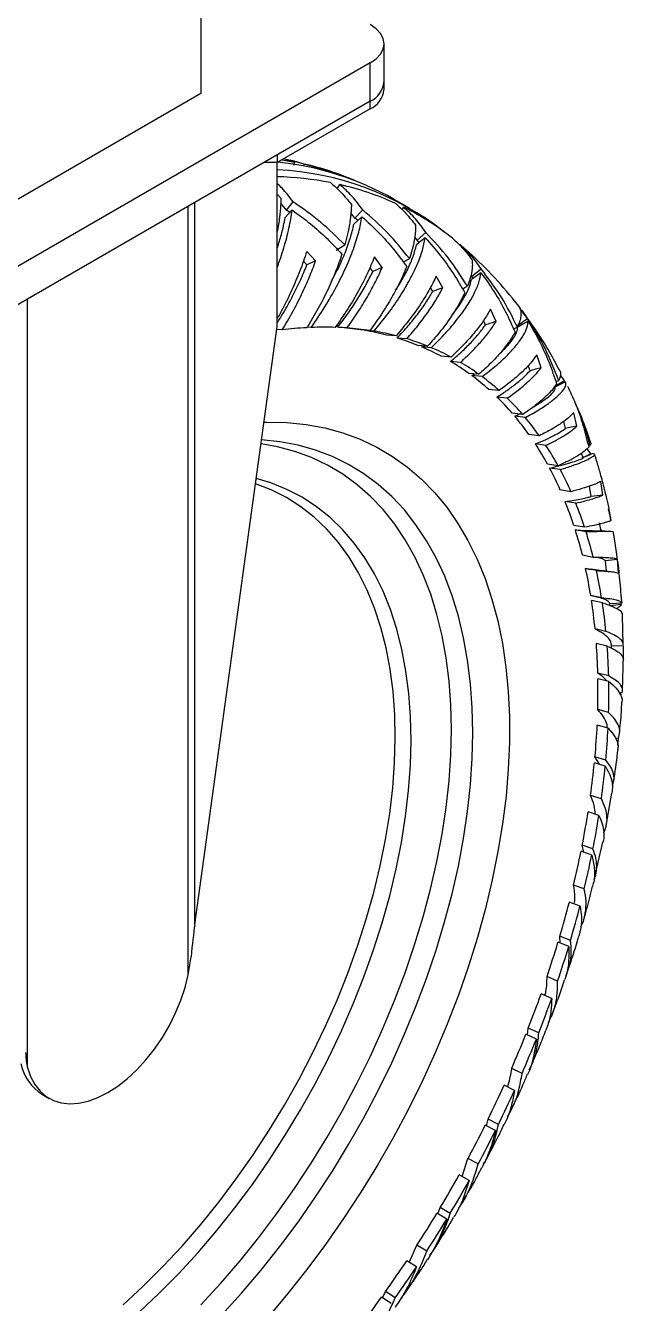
# Model space of a CAD drawing. Header units: millimetres. Extents: x 0 to 597, y 0 to 420.
# Drawn here: x 473.54 to 482.03, y 80.66 to 98.8 of the extents above; entities that cross this region are included whole.
import ezdxf

# ---------------------------------------------------------------- set-up
doc = ezdxf.new("R2010")
doc.units = ezdxf.units.MM

msp = doc.modelspace()

# ---------------------------------------------------------------- linework, layer by layer
at = {"color": 7, "linetype": 'Continuous', "lineweight": 25}
for p, q in [((476.033, 102.187), (476.033, 97.832)), ((478.632, 97.995), (478.632, 98.539)), ((478.437, 98.267), (472.214, 94.675)), ((478.437, 97.723), (478.437, 98.267)), ((478.632, 97.886), (478.632, 97.995)), ((476.033, 97.832), (472.968, 96.063)), ((478.437, 97.723), (472.214, 94.131)), ((478.437, 97.723), (477.117, 96.961)), ((478.437, 97.614), (477.117, 96.852)), ((478.437, 97.614), (478.437, 97.723)), ((477.117, 96.961), (477.117, 96.852)), ((477.367, 96.861), (477.209, 96.905)), ((477.962, 96.698), (477.3, 96.888)), ((477.117, 96.852), (476.928, 96.852)), ((477.117, 94.525), (477.117, 96.852)), ((477.354, 96.817), (477.367, 96.861)), ((477.492, 96.803), (477.501, 96.832)), ((477.969, 96.479), (478.006, 96.54)), ((477.117, 96.405), (477.17, 96.346)), ((478.994, 96.204), (478.775, 96.331)), ((477.247, 96.178), (477.167, 96.276)), ((477.33, 96.18), (477.23, 96.072)), ((477.247, 96.178), (477.343, 96.294)), ((477.296, 96.143), (477.247, 96.178)), ((478.22, 96.066), (478.33, 96.181)), ((478.888, 96.184), (478.912, 96.218)), ((478.22, 96.066), (478.163, 96.139)), ((478.26, 96.03), (478.22, 96.066)), ((479.103, 95.752), (479.069, 95.796)), ((479.103, 95.752), (479.224, 95.862)), ((479.133, 95.717), (479.103, 95.752)), ((477.539, 95.401), (477.487, 95.453)), ((477.662, 95.458), (477.536, 95.59)), ((478.607, 95.365), (478.496, 95.513)), ((478.474, 95.308), (478.432, 95.363)), ((479.466, 95.076), (479.372, 95.239)), ((479.877, 95.241), (480.009, 95.345)), ((479.899, 95.211), (479.877, 95.241)), ((479.324, 95.023), (479.29, 95.079)), ((480.486, 94.884), (480.56, 94.789)), ((480.223, 94.598), (480.144, 94.772)), ((480.67, 94.638), (480.56, 94.787)), ((475.946, 86.039), (477.117, 94.525)), ((477.6, 94.512), (477.542, 94.516)), ((478.106, 94.505), (477.973, 94.515)), ((480.073, 94.549), (480.044, 94.61)), ((480.47, 94.493), (480.527, 94.516)), ((480.529, 94.545), (480.67, 94.638)), ((480.542, 94.521), (480.529, 94.545)), ((477.188, 94.477), (477.111, 94.483)), ((478.432, 94.469), (478.297, 94.479)), ((478.49, 94.46), (478.355, 94.47)), ((478.803, 94.393), (478.666, 94.404)), ((478.955, 94.351), (478.818, 94.362)), ((479.251, 94.247), (479.112, 94.258)), ((479.303, 94.225), (479.163, 94.237)), ((479.583, 94.092), (479.442, 94.105)), ((479.719, 94.017), (479.576, 94.03)), ((480.704, 93.897), (480.678, 93.972)), ((480.861, 93.939), (480.799, 94.122)), ((479.978, 93.847), (479.835, 93.861)), ((479.88, 93.828), (479.915, 93.853)), ((480.024, 93.814), (479.88, 93.828)), ((481.192, 93.757), (481.135, 93.835)), ((480.266, 93.617), (480.12, 93.632)), ((481.045, 93.675), (481.192, 93.757)), ((481.209, 93.741), (481.058, 93.665)), ((481.07, 93.745), (481.111, 93.758)), ((480.381, 93.509), (480.235, 93.525)), ((480.6, 93.278), (480.452, 93.295)), ((480.49, 93.251), (480.555, 93.283)), ((480.638, 93.233), (480.49, 93.251)), ((481.37, 93.112), (481.324, 93.302)), ((481.208, 93.079), (481.183, 93.179)), ((480.837, 92.975), (480.688, 92.994)), ((480.93, 92.838), (480.781, 92.858)), ((481.457, 92.661), (481.436, 92.728)), ((481.455, 92.668), (481.568, 92.719)), ((481.568, 92.719), (481.514, 92.79)), ((481.532, 92.831), (481.557, 92.838)), ((481.103, 92.549), (480.953, 92.57)), ((481.133, 92.494), (480.982, 92.516)), ((481.285, 92.181), (481.134, 92.205)), ((481.572, 92.111), (481.549, 92.259)), ((481.739, 92.133), (481.708, 92.327)), ((481.354, 92.017), (481.203, 92.042)), ((481.857, 91.772), (481.817, 91.937)), ((481.479, 91.675), (481.327, 91.702)), ((481.499, 91.612), (481.347, 91.639)), ((481.712, 91.621), (481.691, 91.741)), ((481.726, 91.621), (481.708, 91.644)), ((481.856, 91.773), (481.857, 91.772)), ((481.602, 91.249), (481.449, 91.278)), ((481.493, 91.092), (481.571, 91.078)), ((481.646, 91.061), (481.493, 91.092)), ((481.945, 91.216), (481.777, 91.198)), ((481.788, 91.053), (481.777, 91.198)), ((481.96, 91.022), (481.945, 91.216)), ((481.731, 90.603), (481.577, 90.635)), ((481.72, 90.674), (481.588, 90.702)), ((481.839, 90.568), (481.837, 90.601)), ((482.007, 90.598), (481.838, 90.588)), ((482.004, 90.628), (482.007, 90.598)), ((482.028, 90.007), (482.016, 90.428)), ((481.781, 90.198), (481.627, 90.233)), ((481.799, 89.99), (481.645, 90.026)), ((481.859, 89.961), (481.859, 90.006)), ((482.029, 89.992), (481.859, 89.987)), ((482.03, 89.8), (482.029, 89.992)), ((482.016, 89.358), (482.03, 89.861)), ((481.821, 89.565), (481.666, 89.604)), ((481.822, 89.487), (481.668, 89.526)), ((482.013, 89.327), (481.969, 89.328)), ((481.997, 89.293), (481.994, 89.328)), ((481.82, 89.047), (481.666, 89.089)), ((481.812, 88.824), (481.657, 88.867)), ((481.958, 88.677), (481.919, 88.68)), ((481.952, 88.578), (481.958, 88.677)), ((481.688, 88.311), (481.626, 88.415)), ((481.78, 88.369), (481.626, 88.415)), ((481.772, 88.286), (481.618, 88.332)), ((481.717, 87.82), (481.563, 87.869)), ((481.783, 87.44), (481.867, 87.9)), ((481.682, 87.585), (481.529, 87.635)), ((481.581, 87.023), (481.428, 87.076)), ((481.47, 87.061), (481.445, 87.162)), ((481.598, 87.109), (481.445, 87.162)), ((481.63, 86.739), (481.74, 87.204)), ((481.474, 86.541), (481.322, 86.597)), ((481.414, 86.298), (481.262, 86.356)), ((481.131, 85.772), (481.128, 85.872)), ((481.279, 85.811), (481.128, 85.872)), ((481.253, 85.723), (481.102, 85.784)), ((475.852, 85.323), (475.894, 85.579)), ((481.096, 85.233), (480.946, 85.297)), ((481.012, 84.988), (480.862, 85.054)), ((480.667, 84.469), (480.68, 84.567)), ((480.829, 84.499), (480.68, 84.567)), ((480.794, 84.411), (480.645, 84.479)), ((480.591, 83.923), (480.444, 83.995)), ((480.483, 83.681), (480.337, 83.754)), ((473.785, 83.623), (473.879, 83.569)), ((480.086, 83.179), (480.111, 83.275)), ((480.256, 83.199), (480.111, 83.275)), ((480.213, 83.112), (480.068, 83.189)), ((479.739, 82.458), (479.824, 82.716)), ((479.968, 82.637), (479.824, 82.716)), ((479.84, 82.401), (479.697, 82.482)), ((479.396, 81.928), (479.431, 82.02)), ((479.572, 81.936), (479.431, 82.02)), ((479.522, 81.853), (479.381, 81.937)), ((478.991, 81.239), (479.1, 81.485)), ((479.239, 81.398), (479.1, 81.485)), ((479.093, 81.175), (478.954, 81.262)), ((478.734, 80.657), (478.598, 80.748)), ((478.611, 80.739), (478.654, 80.826)), ((478.79, 80.735), (478.654, 80.826))]:
    msp.add_line(p, q, dxfattribs=at)
at = {"color": 8, "linetype": 'Continuous', "lineweight": 25}
for p, q in [((475.852, 85.323), (475.852, 96.231)), ((475.946, 86.039), (475.946, 96.285)), ((473.573, 84.007), (473.573, 94.915))]:
    msp.add_line(p, q, dxfattribs=at)
at = {"color": 7, "linetype": 'Continuous', "lineweight": 25, "flags": 128}
for points in [[(478.437, 98.267), (478.52, 98.326), (478.581, 98.392), (478.619, 98.464), (478.632, 98.539), (478.619, 98.615), (478.581, 98.687), (478.52, 98.753), (478.437, 98.812)], [(477.187, 96.892), (477.263, 96.88), (477.367, 96.861)], [(478.319, 96.085), (478.262, 96.032), (478.205, 95.979)], [(479.217, 95.786), (479.154, 95.735), (479.092, 95.683)], [(477.952, 95.61), (478.013, 95.647), (478.075, 95.684)], [(479.708, 95.693), (479.786, 95.625), (479.794, 95.619)], [(477.662, 95.458), (477.6, 95.429), (477.539, 95.401)], [(478.607, 95.365), (478.541, 95.337), (478.474, 95.308)], [(480.008, 95.289), (479.94, 95.241), (479.873, 95.193)], [(479.466, 95.076), (479.395, 95.05), (479.324, 95.023)], [(480.677, 94.603), (480.604, 94.559), (480.532, 94.515)], [(480.861, 93.939), (480.783, 93.918), (480.704, 93.897)], [(476.93, 93.169), (476.969, 93.17), (477.251, 93.164), (477.526, 93.136), (477.791, 93.087), (478.047, 93.017), (478.293, 92.926), (478.529, 92.814), (478.753, 92.682), (478.964, 92.53), (479.163, 92.359), (479.349, 92.168), (479.522, 91.959), (479.68, 91.731), (479.824, 91.486), (479.952, 91.225), (480.066, 90.947), (480.164, 90.654), (480.246, 90.346), (480.312, 90.025), (480.362, 89.691), (480.395, 89.345), (480.412, 88.988), (480.412, 88.62), (480.396, 88.244), (480.364, 87.86), (480.315, 87.468), (480.249, 87.071), (480.168, 86.669), (480.071, 86.263), (479.958, 85.854), (479.83, 85.444), (479.687, 85.033), (479.529, 84.623), (479.358, 84.215), (479.172, 83.809), (478.974, 83.407), (478.763, 83.01), (478.539, 82.62), (478.305, 82.236), (478.059, 81.861), (477.803, 81.494), (477.538, 81.138), (477.264, 80.793), (476.982, 80.46)], [(481.37, 93.112), (481.289, 93.096), (481.208, 93.079)], [(479.885, 89.112), (479.86, 89.455), (479.819, 89.787), (479.762, 90.106), (479.688, 90.412), (479.598, 90.704), (479.493, 90.98), (479.372, 91.241), (479.236, 91.485), (479.086, 91.712), (478.921, 91.921), (478.743, 92.112), (478.551, 92.283), (478.346, 92.435), (478.13, 92.567), (477.901, 92.679), (477.662, 92.77), (477.413, 92.84), (477.154, 92.889), (476.895, 92.916)], [(479.58, 89.153), (479.556, 89.492), (479.515, 89.821), (479.458, 90.136), (479.384, 90.439), (479.295, 90.727), (479.19, 91), (479.07, 91.257), (478.934, 91.497), (478.784, 91.721), (478.62, 91.926), (478.442, 92.113), (478.251, 92.28), (478.048, 92.429), (477.832, 92.557), (477.605, 92.665), (477.367, 92.752), (477.119, 92.818), (476.887, 92.86)], [(481.596, 92.721), (481.518, 92.69), (481.439, 92.658)], [(479.009, 88.987), (478.985, 89.317), (478.944, 89.634), (478.887, 89.939), (478.813, 90.23), (478.724, 90.507), (478.618, 90.768), (478.497, 91.013), (478.361, 91.241), (478.21, 91.451), (478.045, 91.642), (477.867, 91.815), (477.675, 91.968), (477.471, 92.101), (477.255, 92.214), (477.027, 92.305), (476.819, 92.368)], [(478.785, 89.018), (478.761, 89.345), (478.72, 89.66), (478.663, 89.963), (478.589, 90.251), (478.499, 90.526), (478.394, 90.784), (478.272, 91.027), (478.136, 91.252), (477.985, 91.459), (477.82, 91.648), (477.642, 91.818), (477.45, 91.968), (477.246, 92.098), (477.03, 92.207), (476.809, 92.293)], [(481.739, 92.133), (481.656, 92.122), (481.572, 92.111)], [(481.836, 90.567), (481.92, 90.575), (482.004, 90.583)], [(476.034, 80.638), (476.315, 80.944), (476.589, 81.262), (476.856, 81.593), (477.113, 81.936), (477.362, 82.288), (477.6, 82.65), (477.827, 83.02), (478.043, 83.397), (478.247, 83.781), (478.439, 84.169), (478.617, 84.561), (478.781, 84.956), (478.931, 85.352), (479.067, 85.749), (479.188, 86.145), (479.293, 86.539), (479.382, 86.93), (479.456, 87.318), (479.514, 87.699), (479.555, 88.075), (479.58, 88.443), (479.588, 88.803), (479.58, 89.153)], [(476.327, 80.491), (476.61, 80.803), (476.885, 81.127), (477.153, 81.464), (477.412, 81.812), (477.661, 82.17), (477.9, 82.537), (478.129, 82.912), (478.345, 83.294), (478.55, 83.682), (478.742, 84.075), (478.92, 84.471), (479.085, 84.871), (479.236, 85.271), (479.372, 85.672), (479.492, 86.073), (479.598, 86.471), (479.688, 86.866), (479.761, 87.257), (479.819, 87.643), (479.86, 88.022), (479.885, 88.394), (479.893, 88.758), (479.885, 89.112), (479.885, 89.112)], [(474.931, 80.639), (475.214, 80.902), (475.493, 81.18), (475.765, 81.472), (476.03, 81.778), (476.287, 82.097), (476.535, 82.426), (476.774, 82.767), (477.002, 83.116), (477.22, 83.474), (477.426, 83.839), (477.619, 84.21), (477.799, 84.586), (477.966, 84.965), (478.119, 85.346), (478.257, 85.728), (478.38, 86.111), (478.487, 86.491), (478.579, 86.87), (478.654, 87.244), (478.714, 87.613), (478.757, 87.977), (478.783, 88.333), (478.792, 88.68), (478.785, 89.018)], [(475.157, 80.534), (475.442, 80.801), (475.72, 81.084), (475.993, 81.381), (476.258, 81.692), (476.516, 82.014), (476.764, 82.348), (477.003, 82.692), (477.231, 83.045), (477.448, 83.407), (477.654, 83.775), (477.847, 84.149), (478.027, 84.527), (478.193, 84.909), (478.346, 85.293), (478.483, 85.678), (478.606, 86.062), (478.713, 86.446), (478.805, 86.826), (478.88, 87.203), (478.939, 87.574), (478.981, 87.94), (479.007, 88.298), (479.017, 88.647), (479.009, 88.987)], [(473.573, 84.007), (473.617, 83.878), (473.677, 83.766), (473.751, 83.671), (473.839, 83.595), (473.939, 83.539), (474.05, 83.504), (474.171, 83.491), (474.3, 83.499), (474.434, 83.529), (474.572, 83.58), (474.713, 83.652), (474.853, 83.742), (474.991, 83.851), (475.126, 83.976), (475.254, 84.116), (475.375, 84.269), (475.486, 84.432), (475.587, 84.604), (475.674, 84.781), (475.749, 84.962), (475.808, 85.143), (475.852, 85.323)]]:
    msp.add_lwpolyline(points, dxfattribs=at)
at = {"color": 7, "linetype": 'Continuous', "lineweight": 25}
for centre, radius, start, end in [((478.298, 98.028), 0.335, 294.3769, 354.3037), ((478.298, 97.92), 0.335, 294.3769, 354.3037), ((476.928, 92.617), 4.137, 51.6545, 87.3787), ((476.7, 92.676), 4.203, 60.4032, 84.182), ((476.585, 92.825), 4.11, 66.4367, 77.1287), ((476.976, 91.969), 4.686, 78.9697, 88.2784), ((477.093, 92.541), 4.102, 65.5188, 77.1342), ((477.15, 92.679), 3.954, 51.6191, 63.5231), ((477.796, 89.962), 4.554, 88.1922, 92.4703), ((477.688, 90.478), 4.047, 81.3426, 85.698), ((477.818, 89.518), 4.999, 93.2256, 97.251), ((477.819, 90.444), 4.071, 81.342, 85.9561), ((477.73, 90.744), 3.778, 75.651, 80.4796), ((477.865, 90.727), 3.785, 75.6429, 80.4907), ((477.793, 90.975), 3.538, 68.117, 73.162), ((477.925, 90.948), 3.555, 68.1123, 73.1624), ((477.83, 91.068), 3.438, 62.039, 67.1835), ((477.962, 91.037), 3.459, 62.0382, 67.1813), ((477.835, 91.079), 3.426, 54.2874, 59.4434), ((477.968, 91.051), 3.444, 54.2881, 59.4477), ((477.792, 91.021), 3.498, 48.2696, 53.3577), ((477.92, 90.986), 3.525, 48.2737, 53.3525), ((477.641, 90.86), 3.719, 40.8883, 45.7686), ((477.769, 90.827), 3.744, 40.8893, 45.7663), ((477.445, 90.694), 3.975, 35.3465, 40.0155), ((477.581, 90.667), 3.991, 35.3425, 40.0206), ((477.08, 90.447), 4.417, 28.7313, 33.0842), ((477.208, 90.413), 4.442, 28.7319, 33.0851), ((476.69, 90.237), 4.86, 23.8821, 27.9652), ((476.816, 90.202), 4.888, 23.8824, 27.9661), ((476.076, 89.978), 5.526, 18.1749, 21.9244), ((476.194, 89.94), 5.562, 18.1767, 21.924), ((475.48, 89.786), 6.153, 14.0319, 17.5206), ((475.606, 89.751), 6.18, 14.0291, 17.5224), ((474.618, 89.585), 7.038, 9.1719, 12.3619), ((474.737, 89.547), 7.073, 9.1706, 12.3633), ((473.862, 89.466), 7.803, 5.6363, 8.6151), ((473.964, 89.426), 7.856, 5.6379, 8.614), ((472.81, 89.375), 8.86, 1.4765, 4.2134), ((472.917, 89.336), 8.907, 1.4756, 4.2139), ((471.931, 89.356), 9.738, 358.4287, 0.9984), ((472.025, 89.316), 9.798, 358.4294, 0.9981), ((470.786, 89.399), 10.885, 354.809, 357.1951), ((470.875, 89.36), 10.95, 354.809, 357.1948), ((469.878, 89.485), 11.796, 352.13, 354.3917), ((469.962, 89.445), 11.867, 352.13, 354.3914), ((468.735, 89.653), 12.952, 348.9131, 351.0375), ((468.818, 89.614), 13.023, 348.9126, 351.0378), ((467.892, 89.821), 13.812, 346.5024, 348.538), ((467.967, 89.783), 13.89, 346.5024, 348.5383), ((466.903, 90.066), 14.831, 343.5706, 345.5122), ((466.962, 90.032), 14.926, 343.5714, 345.512), ((466.201, 90.275), 15.562, 341.3475, 343.2277), ((466.258, 90.242), 15.661, 341.3482, 343.2274), ((465.445, 90.535), 16.362, 338.6087, 340.4272), ((465.483, 90.51), 16.481, 338.61, 340.426), ((464.969, 90.723), 16.874, 336.5041, 338.2857), ((465.006, 90.698), 16.994, 336.5049, 338.2843), ((474.142, 84.199), 0.677, 191.6886, 238.2003), ((464.504, 90.928), 17.382, 333.8784, 335.6244), ((464.602, 90.876), 17.436, 333.8766, 335.6274), ((464.287, 91.035), 17.625, 331.8343, 333.5642), ((464.346, 91.001), 17.72, 331.8336, 333.5642), ((464.195, 91.084), 17.729, 329.2489, 330.9724), ((464.27, 91.041), 17.805, 329.2482, 330.9743), ((464.241, 91.056), 17.675, 327.212, 328.9389), ((464.301, 91.021), 17.769, 327.2106, 328.9383), ((464.468, 90.906), 17.403, 324.6015, 326.3465), ((464.507, 90.885), 17.523, 324.6026, 326.3458), ((464.764, 90.694), 17.039, 322.5149, 324.2849)]:
    msp.add_arc(centre, radius, start, end, dxfattribs=at)
msp.add_ellipse((475.946, 84.995), major_axis=(0.091, 1.423), ratio=0.068485, start_param=0.751511, end_param=1.15277, dxfattribs=at)
for points, knots in [([(477.242, 96.896), (477.255, 96.895), (477.344, 96.886), (477.428, 96.857), (477.501, 96.832)], [0, 0, 0, 0, 0.142933, 1, 1, 1, 1]), ([(477.343, 96.294), (477.292, 96.362), (477.222, 96.456), (477.14, 96.531), (477.117, 96.552)], [0, 0, 0, 0, 0.722783, 1, 1, 1, 1]), ([(477.873, 96.569), (477.925, 96.522), (478.031, 96.429), (478.123, 96.315), (478.169, 96.259)], [0, 0, 0, 0, 0.500355, 1, 1, 1, 1]), ([(478.33, 96.181), (478.281, 96.247), (478.183, 96.38), (478.065, 96.487), (478.006, 96.54)], [0, 0, 0, 0, 0.498248, 1, 1, 1, 1]), ([(477.17, 96.346), (477.169, 96.323), (477.168, 96.279), (477.163, 96.212), (477.157, 96.149), (477.151, 96.091), (477.139, 96.002), (477.126, 95.929), (477.117, 95.874)], [0, 0, 0, 0, 0.1635599, 0.3134089, 0.4496385, 0.5723043, 0.6814592, 1, 1, 1, 1]), ([(477.117, 95.363), (477.15, 95.458), (477.217, 95.652), (477.289, 95.928), (477.317, 96.095), (477.33, 96.18)], [0, 0, 0, 0, 0.315969, 0.652585, 1, 1, 1, 1]), ([(477.33, 96.18), (477.418, 96.116), (477.59, 95.988), (477.826, 95.777), (477.966, 95.628), (478.035, 95.554)], [0, 0, 0, 0, 0.339375, 0.672333, 1, 1, 1, 1]), ([(478.075, 95.684), (477.963, 95.795), (477.74, 96.017), (477.476, 96.202), (477.343, 96.294)], [0, 0, 0, 0, 0.49957, 1, 1, 1, 1]), ([(478.169, 96.259), (478.169, 96.239), (478.168, 96.202), (478.164, 96.146), (478.158, 96.093), (478.152, 96.043), (478.14, 95.96), (478.117, 95.844), (478.088, 95.735), (478.075, 95.684)], [0, 0, 0, 0, 0.120107, 0.230139, 0.330174, 0.420247, 0.500399, 0.764721, 1, 1, 1, 1]), ([(478.994, 95.489), (478.895, 95.613), (478.696, 95.861), (478.452, 96.074), (478.33, 96.181)], [0, 0, 0, 0, 0.499581, 1, 1, 1, 1]), ([(478.793, 96.275), (478.844, 96.228), (478.947, 96.136), (479.035, 96.022), (479.079, 95.966)], [0, 0, 0, 0, 0.500351, 1, 1, 1, 1]), ([(479.224, 95.862), (479.178, 95.927), (479.085, 96.059), (478.97, 96.165), (478.912, 96.218)], [0, 0, 0, 0, 0.498248, 1, 1, 1, 1]), ([(477.117, 95.639), (477.138, 95.704), (477.187, 95.86), (477.214, 95.994), (477.23, 96.072)], [0, 0, 0, 0, 0.417292, 1, 1, 1, 1]), ([(477.6, 94.512), (477.666, 94.61), (477.799, 94.806), (477.962, 95.094), (478.098, 95.369), (478.202, 95.628), (478.28, 95.872), (478.306, 96.014), (478.319, 96.085)], [0, 0, 0, 0, 0.166042, 0.333058, 0.499185, 0.663304, 0.828994, 1, 1, 1, 1]), ([(477.885, 95.168), (477.912, 95.217), (477.986, 95.352), (478.076, 95.557), (478.159, 95.783), (478.19, 95.913), (478.205, 95.979)], [0, 0, 0, 0, 0.1616872, 0.4367783, 0.7141498, 1, 1, 1, 1]), ([(478.319, 96.085), (478.399, 96.011), (478.557, 95.865), (478.769, 95.627), (478.893, 95.46), (478.954, 95.377)], [0, 0, 0, 0, 0.339381, 0.672338, 1, 1, 1, 1]), ([(479.079, 95.966), (479.079, 95.95), (479.08, 95.921), (479.078, 95.875), (479.074, 95.831), (479.068, 95.79), (479.057, 95.721), (479.037, 95.624), (479.008, 95.532), (478.994, 95.489)], [0, 0, 0, 0, 0.120105, 0.230141, 0.330172, 0.420244, 0.5004, 0.764718, 1, 1, 1, 1]), ([(478.49, 94.46), (478.559, 94.544), (478.697, 94.713), (478.866, 94.959), (479.004, 95.193), (479.109, 95.411), (479.184, 95.614), (479.206, 95.728), (479.217, 95.786)], [0, 0, 0, 0, 0.166043, 0.333059, 0.499186, 0.663304, 0.828995, 1, 1, 1, 1]), ([(479.217, 95.786), (479.289, 95.704), (479.433, 95.54), (479.62, 95.278), (479.726, 95.096), (479.778, 95.006)], [0, 0, 0, 0, 0.339381, 0.672328, 1, 1, 1, 1]), ([(479.817, 95.097), (479.73, 95.233), (479.558, 95.505), (479.335, 95.743), (479.224, 95.862)], [0, 0, 0, 0, 0.499575, 1, 1, 1, 1]), ([(478.796, 95.041), (478.818, 95.075), (478.888, 95.18), (478.972, 95.342), (479.053, 95.528), (479.079, 95.631), (479.092, 95.683)], [0, 0, 0, 0, 0.134777, 0.418701, 0.704973, 1, 1, 1, 1]), ([(479.604, 95.778), (479.655, 95.732), (479.756, 95.64), (479.839, 95.528), (479.881, 95.472)], [0, 0, 0, 0, 0.500358, 1, 1, 1, 1]), ([(480.009, 95.345), (479.965, 95.408), (479.877, 95.537), (479.764, 95.641), (479.708, 95.693)], [0, 0, 0, 0, 0.49825, 1, 1, 1, 1]), ([(480.495, 94.877), (480.386, 95.009), (480.166, 95.274), (479.917, 95.505), (479.792, 95.62)], [0, 0, 0, 0, 0.499129, 1, 1, 1, 1]), ([(477.536, 95.59), (477.505, 95.499), (477.445, 95.321), (477.322, 95.037), (477.214, 94.81), (477.137, 94.676), (477.117, 94.64)], [0, 0, 0, 0, 0.3038968, 0.5954888, 0.8928863, 1, 1, 1, 1]), ([(477.188, 94.477), (477.237, 94.561), (477.337, 94.73), (477.464, 94.98), (477.575, 95.225), (477.633, 95.38), (477.662, 95.458)], [0, 0, 0, 0, 0.24992, 0.499821, 0.749988, 1, 1, 1, 1]), ([(478.035, 95.554), (478.007, 95.472), (477.951, 95.309), (477.835, 95.047), (477.701, 94.78), (477.591, 94.598), (477.537, 94.509)], [0, 0, 0, 0, 0.250635, 0.500169, 0.755309, 1, 1, 1, 1]), ([(478.496, 95.513), (478.464, 95.434), (478.401, 95.28), (478.272, 95.031), (478.123, 94.777), (478.001, 94.601), (477.94, 94.514)], [0, 0, 0, 0, 0.25532, 0.500301, 0.750159, 1, 1, 1, 1]), ([(478.905, 95.441), (478.912, 95.445), (478.942, 95.461), (478.972, 95.477), (478.994, 95.489)], [0, 0, 0, 0, 0.24698, 1, 1, 1, 1]), ([(479.881, 95.472), (479.882, 95.461), (479.885, 95.439), (479.886, 95.404), (479.885, 95.37), (479.882, 95.338), (479.874, 95.284), (479.856, 95.207), (479.829, 95.132), (479.817, 95.097)], [0, 0, 0, 0, 0.120103, 0.230138, 0.330172, 0.420246, 0.500401, 0.764722, 1, 1, 1, 1]), ([(477.117, 94.578), (477.147, 94.626), (477.227, 94.753), (477.336, 94.955), (477.449, 95.183), (477.509, 95.328), (477.539, 95.401)], [0, 0, 0, 0, 0.169113, 0.446076, 0.723238, 1, 1, 1, 1]), ([(477.973, 94.515), (478.026, 94.584), (478.131, 94.721), (478.264, 94.924), (478.381, 95.122), (478.443, 95.246), (478.474, 95.308)], [0, 0, 0, 0, 0.250003, 0.500001, 0.750182, 1, 1, 1, 1]), ([(478.106, 94.505), (478.159, 94.58), (478.265, 94.729), (478.399, 94.948), (478.516, 95.162), (478.577, 95.297), (478.607, 95.365)], [0, 0, 0, 0, 0.249918, 0.49982, 0.749988, 1, 1, 1, 1]), ([(478.954, 95.377), (478.925, 95.307), (478.867, 95.167), (478.746, 94.94), (478.604, 94.707), (478.489, 94.547), (478.432, 94.469)], [0, 0, 0, 0, 0.2506367, 0.5001707, 0.7553102, 1, 1, 1, 1]), ([(479.372, 95.239), (479.34, 95.173), (479.277, 95.044), (479.146, 94.834), (478.992, 94.618), (478.866, 94.468), (478.803, 94.393)], [0, 0, 0, 0, 0.255316, 0.5003, 0.750157, 1, 1, 1, 1]), ([(479.303, 94.225), (479.373, 94.295), (479.513, 94.434), (479.681, 94.635), (479.818, 94.824), (479.918, 94.999), (479.986, 95.158), (480.001, 95.245), (480.008, 95.289)], [0, 0, 0, 0, 0.166041, 0.333057, 0.499185, 0.663304, 0.828993, 1, 1, 1, 1]), ([(480.008, 95.289), (480.072, 95.199), (480.2, 95.021), (480.361, 94.738), (480.449, 94.543), (480.492, 94.446)], [0, 0, 0, 0, 0.339376, 0.672332, 1, 1, 1, 1]), ([(480.527, 94.516), (480.454, 94.662), (480.308, 94.954), (480.109, 95.214), (480.009, 95.345)], [0, 0, 0, 0, 0.4995729, 1, 1, 1, 1]), ([(478.955, 94.351), (479.01, 94.414), (479.119, 94.541), (479.256, 94.727), (479.375, 94.907), (479.436, 95.02), (479.466, 95.076)], [0, 0, 0, 0, 0.24992, 0.49982, 0.749988, 1, 1, 1, 1]), ([(479.602, 94.696), (479.624, 94.723), (479.692, 94.807), (479.771, 94.934), (479.845, 95.078), (479.863, 95.154), (479.873, 95.193)], [0, 0, 0, 0, 0.13515, 0.418952, 0.705103, 1, 1, 1, 1]), ([(479.744, 95.062), (479.744, 95.063), (479.768, 95.074), (479.793, 95.086), (479.817, 95.097)], [0, 0, 0, 0, 0.015313, 1, 1, 1, 1]), ([(478.818, 94.362), (478.871, 94.419), (478.978, 94.535), (479.114, 94.704), (479.232, 94.869), (479.294, 94.972), (479.324, 95.023)], [0, 0, 0, 0, 0.250004, 0.5000006, 0.7501821, 1, 1, 1, 1]), ([(479.778, 95.006), (479.75, 94.948), (479.693, 94.833), (479.572, 94.643), (479.428, 94.447), (479.309, 94.313), (479.251, 94.247)], [0, 0, 0, 0, 0.250637, 0.50017, 0.755312, 1, 1, 1, 1]), ([(480.144, 94.772), (480.114, 94.72), (480.055, 94.618), (479.926, 94.449), (479.774, 94.275), (479.647, 94.153), (479.583, 94.092)], [0, 0, 0, 0, 0.255319, 0.500301, 0.750159, 1, 1, 1, 1]), ([(480.56, 94.789), (480.563, 94.781), (480.569, 94.766), (480.574, 94.742), (480.576, 94.719), (480.576, 94.696), (480.572, 94.657), (480.561, 94.6), (480.538, 94.543), (480.527, 94.516)], [0, 0, 0, 0, 0.120103, 0.230139, 0.330174, 0.420246, 0.500402, 0.76472, 1, 1, 1, 1]), ([(481.126, 93.898), (481.08, 93.985), (480.976, 94.183), (480.798, 94.466), (480.656, 94.662), (480.591, 94.752)], [0, 0, 0, 0, 0.294657, 0.676957, 1, 1, 1, 1]), ([(479.576, 94.03), (479.63, 94.075), (479.737, 94.167), (479.87, 94.301), (479.985, 94.43), (480.044, 94.51), (480.073, 94.549)], [0, 0, 0, 0, 0.250004, 0.500001, 0.750183, 1, 1, 1, 1]), ([(479.719, 94.017), (479.773, 94.068), (479.883, 94.171), (480.019, 94.32), (480.136, 94.464), (480.194, 94.553), (480.223, 94.598)], [0, 0, 0, 0, 0.2499198, 0.4998207, 0.7499881, 1, 1, 1, 1]), ([(480.024, 93.814), (480.092, 93.867), (480.23, 93.974), (480.393, 94.127), (480.522, 94.27), (480.613, 94.399), (480.67, 94.515), (480.674, 94.573), (480.677, 94.603)], [0, 0, 0, 0, 0.166043, 0.333057, 0.499184, 0.663303, 0.828993, 1, 1, 1, 1]), ([(480.223, 94.598), (480.198, 94.59), (480.148, 94.574), (480.098, 94.557), (480.073, 94.549)], [0, 0, 0, 0, 0.499981, 1, 1, 1, 1]), ([(480.256, 94.123), (480.294, 94.159), (480.375, 94.236), (480.459, 94.342), (480.519, 94.442), (480.528, 94.491), (480.532, 94.515)], [0, 0, 0, 0, 0.216974, 0.473923, 0.733, 1, 1, 1, 1]), ([(481.111, 93.758), (481.051, 93.912), (480.932, 94.219), (480.757, 94.498), (480.67, 94.638)], [0, 0, 0, 0, 0.499574, 1, 1, 1, 1]), ([(480.677, 94.603), (480.733, 94.506), (480.843, 94.316), (480.978, 94.016), (481.048, 93.812), (481.082, 93.71)], [0, 0, 0, 0, 0.3393757, 0.6723277, 1, 1, 1, 1]), ([(480.492, 94.446), (480.466, 94.402), (480.413, 94.312), (480.296, 94.163), (480.154, 94.007), (480.036, 93.9), (479.978, 93.847)], [0, 0, 0, 0, 0.2506357, 0.5001699, 0.7553111, 1, 1, 1, 1]), ([(480.799, 94.122), (480.772, 94.084), (480.72, 94.01), (480.599, 93.885), (480.452, 93.754), (480.328, 93.663), (480.266, 93.617)], [0, 0, 0, 0, 0.255318, 0.500299, 0.750158, 1, 1, 1, 1]), ([(480.235, 93.525), (480.287, 93.558), (480.39, 93.625), (480.518, 93.721), (480.626, 93.814), (480.678, 93.869), (480.704, 93.897)], [0, 0, 0, 0, 0.250002, 0.5, 0.750183, 1, 1, 1, 1]), ([(480.381, 93.509), (480.435, 93.548), (480.541, 93.624), (480.672, 93.735), (480.782, 93.842), (480.835, 93.906), (480.861, 93.939)], [0, 0, 0, 0, 0.2499177, 0.4998194, 0.749987, 1, 1, 1, 1]), ([(481.128, 93.9), (481.13, 93.896), (481.134, 93.888), (481.137, 93.876), (481.14, 93.851), (481.136, 93.815), (481.119, 93.776), (481.111, 93.758)], [0, 0, 0, 0, 0.108961, 0.228782, 0.335412, 0.687022, 1, 1, 1, 1]), ([(481.082, 93.71), (481.06, 93.679), (481.014, 93.616), (480.905, 93.508), (480.771, 93.395), (480.656, 93.316), (480.6, 93.278)], [0, 0, 0, 0, 0.250639, 0.500169, 0.755313, 1, 1, 1, 1]), ([(480.638, 93.233), (480.703, 93.27), (480.835, 93.343), (480.987, 93.446), (481.104, 93.541), (481.18, 93.624), (481.22, 93.693), (481.213, 93.722), (481.21, 93.736)], [0, 0, 0, 0, 0.168916, 0.338826, 0.50783, 0.67479, 0.843347, 1, 1, 1, 1]), ([(480.762, 93.392), (480.783, 93.404), (480.856, 93.445), (480.942, 93.508), (481.021, 93.576), (481.063, 93.631), (481.059, 93.652), (481.058, 93.662)], [0, 0, 0, 0, 0.0955202, 0.3266045, 0.5546131, 0.7845104, 1, 1, 1, 1]), ([(481.237, 93.68), (481.274, 93.599), (481.359, 93.418), (481.46, 93.127), (481.511, 92.916), (481.537, 92.811)], [0, 0, 0, 0, 0.291492, 0.648584, 1, 1, 1, 1]), ([(481.557, 92.838), (481.513, 92.998), (481.459, 93.199), (481.368, 93.386), (481.349, 93.424)], [0, 0, 0, 0, 0.794744, 1, 1, 1, 1]), ([(481.564, 92.88), (481.554, 92.909), (481.507, 93.057), (481.438, 93.237), (481.369, 93.391), (481.353, 93.426)], [0, 0, 0, 0, 0.161448, 0.805794, 1, 1, 1, 1]), ([(481.324, 93.302), (481.302, 93.278), (481.258, 93.233), (481.149, 93.152), (481.014, 93.066), (480.896, 93.006), (480.837, 92.975)], [0, 0, 0, 0, 0.255317, 0.500298, 0.750157, 1, 1, 1, 1]), ([(480.781, 92.858), (480.829, 92.878), (480.927, 92.919), (481.044, 92.977), (481.141, 93.032), (481.186, 93.063), (481.208, 93.079)], [0, 0, 0, 0, 0.250002, 0.500002, 0.750183, 1, 1, 1, 1]), ([(480.93, 92.838), (480.981, 92.863), (481.082, 92.913), (481.203, 92.985), (481.303, 93.052), (481.348, 93.092), (481.37, 93.112)], [0, 0, 0, 0, 0.249919, 0.499818, 0.749986, 1, 1, 1, 1]), ([(481.537, 92.811), (481.519, 92.793), (481.483, 92.757), (481.387, 92.692), (481.264, 92.622), (481.156, 92.573), (481.103, 92.549)], [0, 0, 0, 0, 0.2506382, 0.500169, 0.7553109, 1, 1, 1, 1]), ([(481.133, 92.494), (481.194, 92.514), (481.316, 92.552), (481.452, 92.605), (481.552, 92.652), (481.61, 92.689), (481.63, 92.715), (481.607, 92.719), (481.596, 92.721)], [0, 0, 0, 0, 0.166043, 0.333058, 0.499184, 0.663302, 0.828992, 1, 1, 1, 1]), ([(481.564, 92.879), (481.566, 92.875), (481.571, 92.864), (481.562, 92.847), (481.557, 92.838)], [0, 0, 0, 0, 0.416433, 1, 1, 1, 1]), ([(481.769, 92.181), (481.766, 92.191), (481.747, 92.278), (481.709, 92.417), (481.664, 92.574), (481.636, 92.666), (481.624, 92.704), (481.621, 92.713)], [0, 0, 0, 0, 0.058663, 0.476919, 0.787055, 0.948371, 1, 1, 1, 1]), ([(480.982, 92.516), (481.041, 92.53), (481.158, 92.557), (481.289, 92.596), (481.388, 92.628), (481.443, 92.65), (481.466, 92.662), (481.459, 92.661), (481.458, 92.661)], [0, 0, 0, 0, 0.198435, 0.397973, 0.596259, 0.79191, 0.989181, 1, 1, 1, 1]), ([(481.708, 92.327), (481.692, 92.318), (481.661, 92.3), (481.568, 92.264), (481.448, 92.225), (481.339, 92.196), (481.285, 92.181)], [0, 0, 0, 0, 0.255319, 0.500298, 0.750159, 1, 1, 1, 1]), ([(481.766, 92.18), (481.775, 92.149), (481.812, 92.013), (481.832, 91.874), (481.847, 91.767)], [0, 0, 0, 0, 0.230594, 1, 1, 1, 1]), ([(481.203, 92.042), (481.247, 92.049), (481.336, 92.062), (481.439, 92.082), (481.521, 92.1), (481.555, 92.107), (481.572, 92.111)], [0, 0, 0, 0, 0.250003, 0.5, 0.750185, 1, 1, 1, 1]), ([(481.354, 92.017), (481.401, 92.028), (481.494, 92.051), (481.601, 92.082), (481.687, 92.111), (481.721, 92.126), (481.739, 92.133)], [0, 0, 0, 0, 0.249917, 0.49982, 0.749989, 1, 1, 1, 1]), ([(481.855, 91.773), (481.847, 91.824), (481.838, 91.88), (481.825, 91.933), (481.824, 91.939)], [0, 0, 0, 0, 0.90017, 1, 1, 1, 1]), ([(481.347, 91.639), (481.401, 91.636), (481.47, 91.632), (481.516, 91.628), (481.526, 91.627)], [0, 0, 0, 0, 0.784734, 1, 1, 1, 1]), ([(481.847, 91.767), (481.835, 91.762), (481.811, 91.753), (481.732, 91.73), (481.625, 91.704), (481.527, 91.685), (481.479, 91.675)], [0, 0, 0, 0, 0.250636, 0.500172, 0.755314, 1, 1, 1, 1]), ([(481.499, 91.612), (481.554, 91.614), (481.663, 91.618), (481.779, 91.621), (481.855, 91.619), (481.89, 91.614), (481.885, 91.606), (481.883, 91.603)], [0, 0, 0, 0, 0.228256, 0.457848, 0.686221, 0.911836, 1, 1, 1, 1]), ([(481.767, 91.62), (481.728, 91.62), (481.65, 91.621), (481.568, 91.625), (481.527, 91.627)], [0, 0, 0, 0, 0.502849, 1, 1, 1, 1]), ([(482.005, 90.628), (481.996, 90.743), (481.979, 90.967), (481.941, 91.272), (481.91, 91.482), (481.891, 91.585), (481.888, 91.604)], [0, 0, 0, 0, 0.343216, 0.665996, 0.935719, 1, 1, 1, 1]), ([(481.945, 91.216), (481.936, 91.221), (481.919, 91.231), (481.847, 91.24), (481.746, 91.245), (481.65, 91.248), (481.602, 91.249)], [0, 0, 0, 0, 0.255317, 0.500302, 0.75016, 1, 1, 1, 1]), ([(481.777, 91.198), (481.767, 91.207), (481.749, 91.224), (481.703, 91.239), (481.662, 91.246), (481.654, 91.247)], [0, 0, 0, 0, 0.4560367, 0.8940691, 1, 1, 1, 1]), ([(481.811, 91.05), (481.772, 91.054), (481.693, 91.061), (481.611, 91.073), (481.571, 91.079)], [0, 0, 0, 0, 0.5027988, 1, 1, 1, 1]), ([(481.646, 91.061), (481.687, 91.059), (481.769, 91.054), (481.859, 91.046), (481.927, 91.036), (481.949, 91.027), (481.96, 91.022)], [0, 0, 0, 0, 0.249915, 0.49982, 0.749987, 1, 1, 1, 1]), ([(481.838, 90.588), (481.833, 90.599), (481.824, 90.622), (481.768, 90.651), (481.686, 90.679), (481.605, 90.697), (481.566, 90.707)], [0, 0, 0, 0, 0.25045, 0.5, 0.755253, 1, 1, 1, 1]), ([(482.007, 90.598), (482.002, 90.606), (481.992, 90.622), (481.934, 90.641), (481.847, 90.658), (481.761, 90.669), (481.72, 90.674)], [0, 0, 0, 0, 0.250634, 0.500166, 0.75531, 1, 1, 1, 1]), ([(481.731, 90.603), (481.777, 90.588), (481.871, 90.557), (481.96, 90.512), (482.011, 90.469), (482.012, 90.44), (482.013, 90.428)], [0, 0, 0, 0, 0.270982, 0.543553, 0.814671, 1, 1, 1, 1]), ([(481.932, 90.523), (481.938, 90.526), (481.96, 90.54), (481.989, 90.561), (481.999, 90.576), (482.004, 90.583)], [0, 0, 0, 0, 0.14382, 0.580233, 1, 1, 1, 1]), ([(481.857, 90.006), (481.856, 90.021), (481.855, 90.057), (481.813, 90.112), (481.741, 90.171), (481.665, 90.212), (481.627, 90.233)], [0, 0, 0, 0, 0.196671, 0.461176, 0.730835, 1, 1, 1, 1]), ([(482.026, 90.007), (482.026, 90.02), (482.025, 90.051), (481.98, 90.097), (481.903, 90.147), (481.822, 90.181), (481.781, 90.198)], [0, 0, 0, 0, 0.1991011, 0.462927, 0.7317183, 1, 1, 1, 1]), ([(481.799, 89.99), (481.834, 89.974), (481.902, 89.942), (481.972, 89.896), (482.018, 89.849), (482.026, 89.817), (482.03, 89.8)], [0, 0, 0, 0, 0.249919, 0.499817, 0.74999, 1, 1, 1, 1]), ([(481.793, 89.494), (481.782, 89.508), (481.753, 89.544), (481.699, 89.581), (481.666, 89.604)], [0, 0, 0, 0, 0.38647, 1, 1, 1, 1]), ([(482.013, 89.327), (482.017, 89.348), (482.023, 89.388), (481.988, 89.447), (481.925, 89.505), (481.855, 89.545), (481.821, 89.565)], [0, 0, 0, 0, 0.250638, 0.500169, 0.755308, 1, 1, 1, 1]), ([(481.822, 89.487), (481.86, 89.455), (481.934, 89.392), (481.992, 89.299), (482.017, 89.233), (482.009, 89.198), (482.007, 89.193)], [0, 0, 0, 0, 0.315611, 0.633068, 0.948838, 1, 1, 1, 1]), ([(481.803, 88.826), (481.801, 88.846), (481.796, 88.898), (481.752, 88.985), (481.694, 89.054), (481.666, 89.089)], [0, 0, 0, 0, 0.2291967, 0.6145937, 1, 1, 1, 1]), ([(481.973, 88.747), (481.984, 88.848), (482, 88.998), (482.006, 89.145), (482.008, 89.193)], [0, 0, 0, 0, 0.6748733, 1, 1, 1, 1]), ([(481.958, 88.677), (481.967, 88.708), (481.985, 88.769), (481.965, 88.86), (481.915, 88.952), (481.852, 89.016), (481.82, 89.047)], [0, 0, 0, 0, 0.255316, 0.500302, 0.750156, 1, 1, 1, 1]), ([(481.812, 88.824), (481.838, 88.795), (481.891, 88.738), (481.936, 88.654), (481.958, 88.582), (481.952, 88.537), (481.95, 88.52)], [0, 0, 0, 0, 0.274332, 0.54864, 0.823248, 1, 1, 1, 1]), ([(481.873, 88.003), (481.882, 88.027), (481.903, 88.082), (481.894, 88.17), (481.858, 88.268), (481.806, 88.336), (481.78, 88.369)], [0, 0, 0, 0, 0.199683, 0.466185, 0.738668, 1, 1, 1, 1]), ([(481.89, 88.064), (481.912, 88.2), (481.937, 88.353), (481.95, 88.503), (481.952, 88.52)], [0, 0, 0, 0, 0.8897656, 1, 1, 1, 1]), ([(481.772, 88.286), (481.798, 88.238), (481.851, 88.144), (481.881, 88.016), (481.87, 87.936), (481.865, 87.901)], [0, 0, 0, 0, 0.354992, 0.712059, 1, 1, 1, 1]), ([(481.63, 87.602), (481.627, 87.643), (481.62, 87.73), (481.583, 87.821), (481.563, 87.869)], [0, 0, 0, 0, 0.473987, 1, 1, 1, 1]), ([(481.751, 87.339), (481.764, 87.368), (481.794, 87.437), (481.801, 87.552), (481.782, 87.683), (481.739, 87.775), (481.717, 87.82)], [0, 0, 0, 0, 0.189354, 0.456032, 0.728025, 1, 1, 1, 1]), ([(481.682, 87.585), (481.7, 87.544), (481.736, 87.463), (481.754, 87.346), (481.755, 87.26), (481.741, 87.213), (481.738, 87.204)], [0, 0, 0, 0, 0.308112, 0.616211, 0.92463, 1, 1, 1, 1]), ([(481.613, 86.678), (481.617, 86.687), (481.642, 86.738), (481.653, 86.836), (481.648, 86.969), (481.614, 87.063), (481.598, 87.109)], [0, 0, 0, 0, 0.069698, 0.379481, 0.696223, 1, 1, 1, 1]), ([(481.581, 87.023), (481.595, 86.961), (481.624, 86.838), (481.624, 86.691), (481.599, 86.607), (481.59, 86.58)], [0, 0, 0, 0, 0.400216, 0.802785, 1, 1, 1, 1]), ([(481.333, 86.329), (481.337, 86.358), (481.346, 86.445), (481.332, 86.537), (481.322, 86.597)], [0, 0, 0, 0, 0.342787, 1, 1, 1, 1]), ([(481.426, 86.004), (481.433, 86.016), (481.467, 86.078), (481.492, 86.199), (481.507, 86.365), (481.485, 86.482), (481.474, 86.541)], [0, 0, 0, 0, 0.072751, 0.377794, 0.688901, 1, 1, 1, 1]), ([(481.467, 86.108), (481.482, 86.161), (481.529, 86.318), (481.568, 86.474), (481.593, 86.579)], [0, 0, 0, 0, 0.333312, 1, 1, 1, 1]), ([(481.414, 86.298), (481.422, 86.247), (481.438, 86.143), (481.432, 86.002), (481.408, 85.913), (481.397, 85.873)], [0, 0, 0, 0, 0.349776, 0.699525, 1, 1, 1, 1]), ([(481.215, 85.315), (481.234, 85.366), (481.275, 85.471), (481.296, 85.636), (481.285, 85.754), (481.279, 85.811)], [0, 0, 0, 0, 0.326238, 0.670166, 1, 1, 1, 1]), ([(481.248, 85.399), (481.293, 85.535), (481.346, 85.693), (481.392, 85.85), (481.398, 85.872)], [0, 0, 0, 0, 0.859359, 1, 1, 1, 1]), ([(481.253, 85.723), (481.254, 85.649), (481.257, 85.5), (481.233, 85.343), (481.199, 85.263), (481.193, 85.249)], [0, 0, 0, 0, 0.4531048, 0.9088783, 1, 1, 1, 1]), ([(480.918, 85.029), (480.922, 85.049), (480.944, 85.134), (480.945, 85.226), (480.946, 85.297)], [0, 0, 0, 0, 0.222568, 1, 1, 1, 1]), ([(480.966, 84.641), (480.994, 84.702), (481.05, 84.825), (481.093, 85.023), (481.095, 85.163), (481.096, 85.233)], [0, 0, 0, 0, 0.326924, 0.663482, 1, 1, 1, 1]), ([(481.022, 84.774), (481.04, 84.819), (481.103, 84.976), (481.156, 85.135), (481.194, 85.249)], [0, 0, 0, 0, 0.284965, 1, 1, 1, 1]), ([(481.012, 84.988), (481.01, 84.927), (481.005, 84.804), (480.976, 84.654), (480.941, 84.567), (480.929, 84.537)], [0, 0, 0, 0, 0.391432, 0.782831, 1, 1, 1, 1]), ([(480.733, 84.061), (480.77, 84.143), (480.84, 84.301), (480.901, 84.46), (480.93, 84.536)], [0, 0, 0, 0, 0.52385, 1, 1, 1, 1]), ([(480.794, 84.411), (480.782, 84.326), (480.759, 84.155), (480.712, 83.99), (480.672, 83.912), (480.671, 83.911)], [0, 0, 0, 0, 0.494148, 0.991188, 1, 1, 1, 1]), ([(480.692, 83.972), (480.713, 84.014), (480.765, 84.118), (480.813, 84.293), (480.823, 84.432), (480.829, 84.499)], [0, 0, 0, 0, 0.253531, 0.634573, 1, 1, 1, 1]), ([(473.545, 84.222), (473.549, 84.156), (473.554, 84.082), (473.571, 84.014), (473.573, 84.007)], [0, 0, 0, 0, 0.898679, 1, 1, 1, 1]), ([(480.384, 83.731), (480.387, 83.74), (480.418, 83.824), (480.432, 83.914), (480.444, 83.995)], [0, 0, 0, 0, 0.109089, 1, 1, 1, 1]), ([(480.385, 83.307), (480.413, 83.358), (480.481, 83.479), (480.551, 83.684), (480.578, 83.844), (480.591, 83.923)], [0, 0, 0, 0, 0.2639638, 0.6319901, 1, 1, 1, 1]), ([(480.45, 83.436), (480.503, 83.543), (480.581, 83.701), (480.648, 83.861), (480.669, 83.912)], [0, 0, 0, 0, 0.683373, 1, 1, 1, 1]), ([(480.483, 83.681), (480.471, 83.611), (480.446, 83.472), (480.394, 83.311), (480.348, 83.222), (480.335, 83.196)], [0, 0, 0, 0, 0.4134918, 0.826937, 1, 1, 1, 1]), ([(480.213, 83.112), (480.19, 83.018), (480.144, 82.833), (480.061, 82.664), (480.021, 82.581)], [0, 0, 0, 0, 0.5132163, 1, 1, 1, 1]), ([(480.046, 82.637), (480.068, 82.674), (480.133, 82.78), (480.205, 82.967), (480.239, 83.123), (480.256, 83.199)], [0, 0, 0, 0, 0.214086, 0.615264, 1, 1, 1, 1]), ([(480.095, 82.726), (480.149, 82.826), (480.234, 82.98), (480.309, 83.139), (480.335, 83.196)], [0, 0, 0, 0, 0.641407, 1, 1, 1, 1]), ([(479.683, 81.992), (479.713, 82.037), (479.794, 82.159), (479.891, 82.373), (479.942, 82.549), (479.968, 82.637)], [0, 0, 0, 0, 0.228144, 0.614087, 1, 1, 1, 1]), ([(479.756, 82.114), (479.816, 82.213), (479.908, 82.367), (479.99, 82.526), (480.019, 82.582)], [0, 0, 0, 0, 0.646837, 1, 1, 1, 1]), ([(479.84, 82.401), (479.816, 82.325), (479.77, 82.172), (479.694, 81.999), (479.637, 81.905), (479.621, 81.88)], [0, 0, 0, 0, 0.419775, 0.83953, 1, 1, 1, 1]), ([(479.522, 81.853), (479.485, 81.751), (479.413, 81.552), (479.304, 81.37), (479.251, 81.281)], [0, 0, 0, 0, 0.509504, 1, 1, 1, 1]), ([(479.282, 81.337), (479.308, 81.374), (479.387, 81.485), (479.487, 81.684), (479.544, 81.853), (479.572, 81.936)], [0, 0, 0, 0, 0.199903, 0.608321, 1, 1, 1, 1]), ([(479.338, 81.423), (479.401, 81.518), (479.499, 81.667), (479.588, 81.822), (479.62, 81.88)], [0, 0, 0, 0, 0.631223, 1, 1, 1, 1]), ([(478.87, 80.724), (478.904, 80.768), (478.999, 80.893), (479.126, 81.117), (479.201, 81.305), (479.239, 81.398)], [0, 0, 0, 0, 0.215619, 0.607823, 1, 1, 1, 1]), ([(478.945, 80.83), (479.015, 80.927), (479.12, 81.074), (479.216, 81.229), (479.249, 81.282)], [0, 0, 0, 0, 0.660279, 1, 1, 1, 1]), ([(479.093, 81.175), (479.059, 81.093), (478.991, 80.93), (478.888, 80.741), (478.812, 80.638), (478.789, 80.605)], [0, 0, 0, 0, 0.407032, 0.814017, 1, 1, 1, 1]), ([(478.414, 80.1), (478.446, 80.14), (478.542, 80.257), (478.671, 80.468), (478.751, 80.648), (478.79, 80.735)], [0, 0, 0, 0, 0.204851, 0.610742, 1, 1, 1, 1])]:
    msp.add_open_spline(points, degree=3, knots=knots, dxfattribs=at)

doc.saveas('drawing.dxf')
